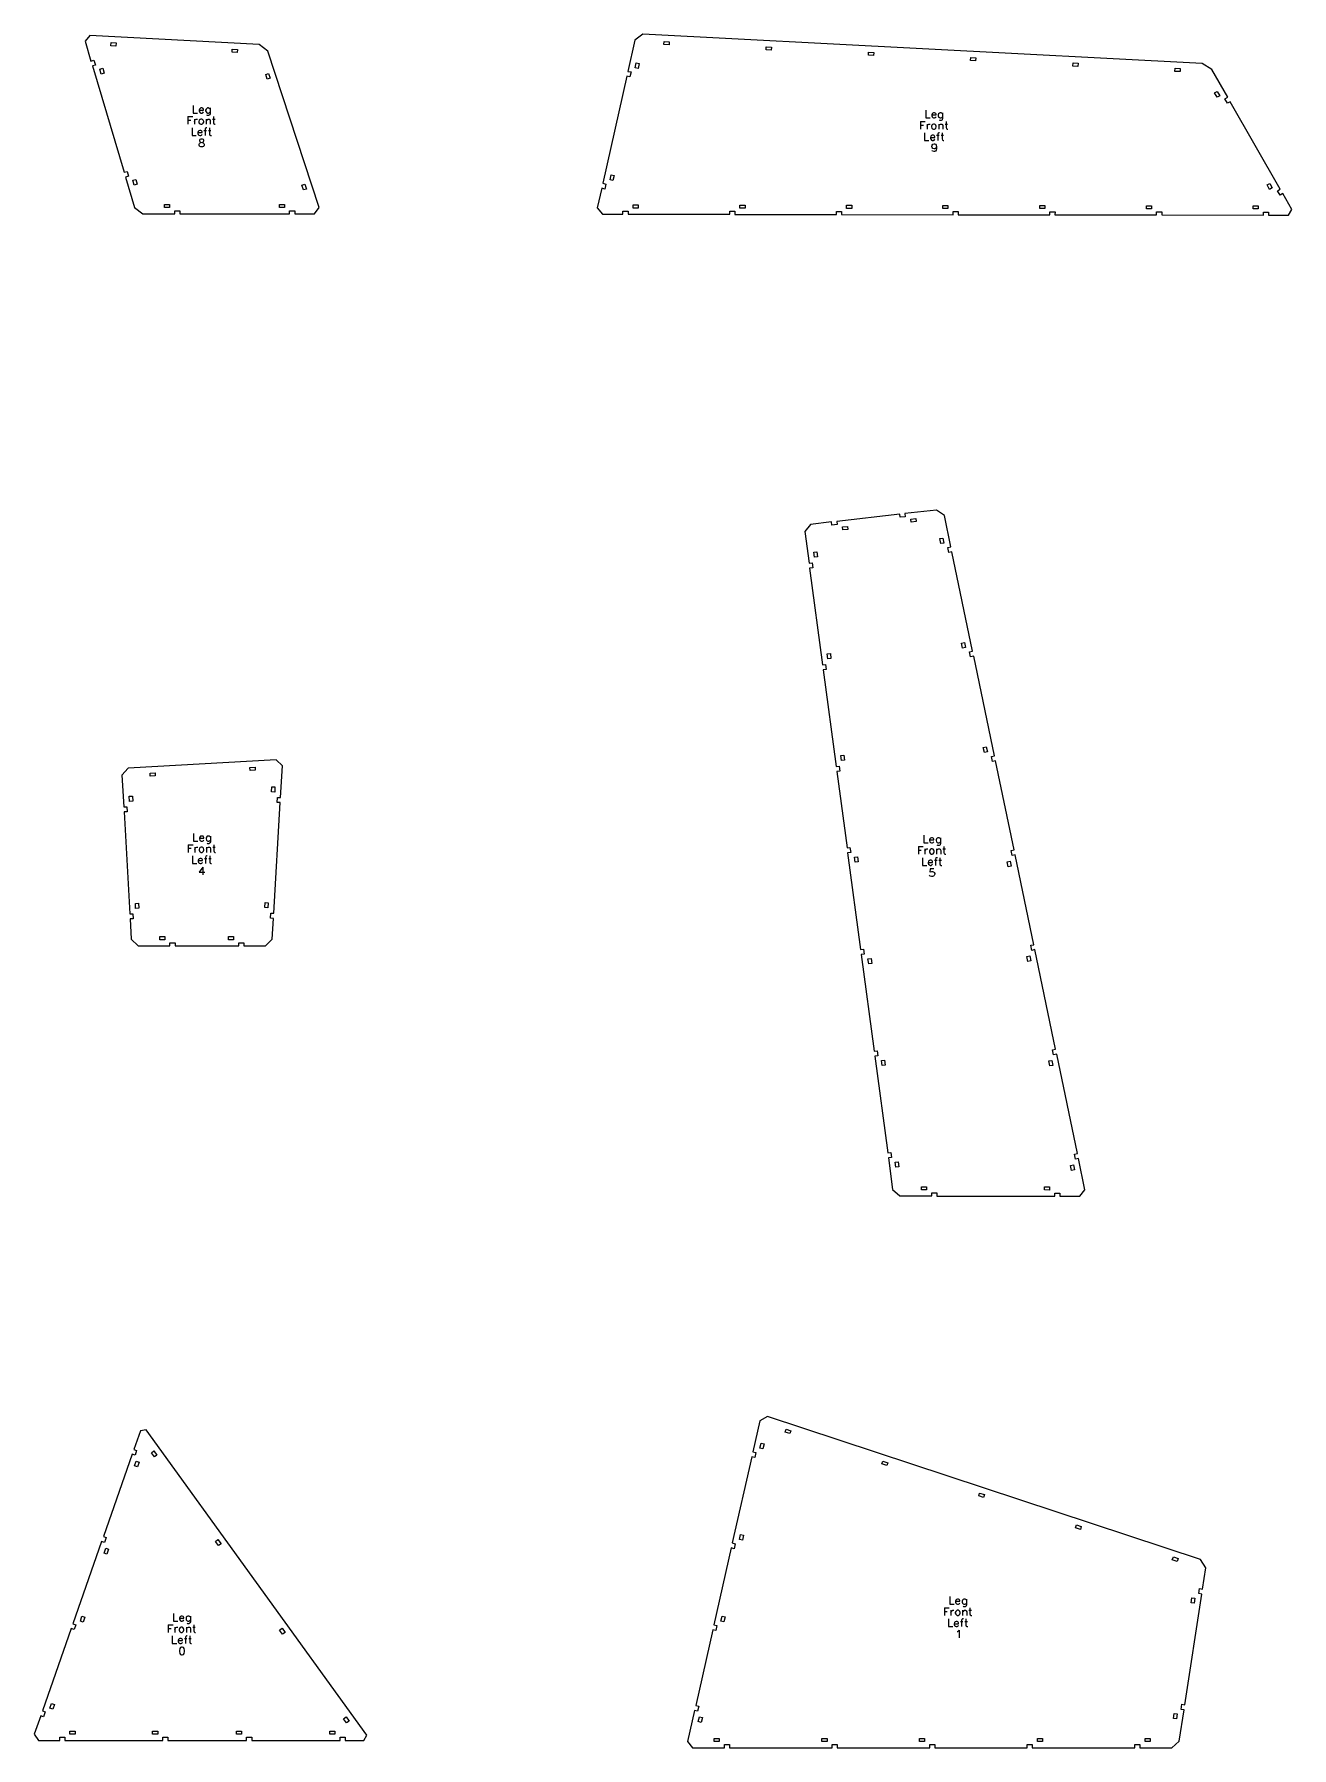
# Model space of a CAD drawing. Header units: metres. Extents: x 97 to 11124, y 152 to 1930.
# Drawn here: x 3135 to 4366, y 193 to 1870 of the extents above; entities that cross this region are included whole.
import ezdxf

# ---------------------------------------------------------------- set-up
doc = ezdxf.new("R2010")
doc.units = ezdxf.units.M
doc.layers.add('leg_front_left_cuts', color=1, linetype='Continuous')
doc.layers.add('leg_front_left_marks', color=2, linetype='Continuous')

msp = doc.modelspace()

# ---------------------------------------------------------------- linework, layer by layer
at = {"layer": 'leg_front_left_cuts'}
for points in [[(3241.8, 1694.3), (3272.9, 1694.3), (3272.9, 1697.3), (3277.9, 1697.3), (3277.9, 1694.3), (3385.3, 1694.3), (3385.3, 1697.3), (3390.3, 1697.3), (3390.3, 1694.3), (3409.8, 1694.3), (3414.1, 1700.3), (3363.9, 1853.6), (3355.6, 1860), (3189.7, 1868.9), (3185.2, 1863.2), (3190.9, 1843.8), (3193.8, 1844.6), (3195.2, 1839.8), (3192.4, 1839), (3223.3, 1735), (3226.2, 1735.8), (3227.6, 1731.1), (3224.7, 1730.2), (3233.6, 1700.3)], [(3215.5, 1861.5), (3215.3, 1858.5), (3210.3, 1858.8), (3210.5, 1861.8)], [(3691.5, 1693.9), (3711.6, 1693.9), (3711.6, 1696.9), (3716.6, 1696.9), (3716.6, 1693.9), (3816.1, 1693.8), (3816.1, 1696.8), (3821.1, 1696.7), (3821.1, 1693.7), (3920.5, 1693.6), (3920.5, 1696.6), (3925.5, 1696.6), (3925.5, 1693.6), (4034.7, 1693.4), (4034.7, 1696.4), (4039.7, 1696.4), (4039.7, 1693.4), (4129.4, 1693.3), (4129.5, 1696.3), (4134.5, 1696.3), (4134.4, 1693.3), (4233.9, 1693.2), (4233.9, 1696.2), (4238.9, 1696.1), (4238.9, 1693.1), (4338.4, 1693), (4338.4, 1696), (4343.4, 1696), (4343.4, 1693), (4363, 1693), (4366.2, 1698.5), (4357.3, 1714), (4354.7, 1712.5), (4352.2, 1716.9), (4354.8, 1718.3), (4305.9, 1804), (4303.3, 1802.5), (4300.8, 1806.9), (4303.5, 1808.4), (4288, 1835.4), (4278.5, 1841.3), (3731.1, 1870), (3723.3, 1864.1), (3716.5, 1833.7), (3719.5, 1833.1), (3718.4, 1828.2), (3715.4, 1828.9), (3691.9, 1724.1), (3694.8, 1723.4), (3693.7, 1718.5), (3690.8, 1719.2), (3686.5, 1700.1)], [(3756.9, 1862.6), (3756.7, 1859.6), (3751.7, 1859.9), (3751.9, 1862.9)], [(3334.2, 1855.1), (3334, 1852.1), (3329, 1852.4), (3329.2, 1855.4)], [(3856.9, 1857.4), (3856.8, 1854.4), (3851.8, 1854.7), (3851.9, 1857.6)], [(3957, 1852.1), (3956.8, 1849.1), (3951.8, 1849.4), (3952, 1852.4)], [(4057, 1846.9), (4056.8, 1843.9), (4051.9, 1844.2), (4052, 1847.2)], [(3199.5, 1835.9), (3202.4, 1836.8), (3203.8, 1832), (3201, 1831.1)], [(3366.4, 1826.9), (3363.5, 1826), (3362, 1830.7), (3364.8, 1831.7)], [(3724.6, 1842.2), (3727.5, 1841.5), (3726.4, 1836.6), (3723.5, 1837.3)], [(4157, 1841.6), (4156.9, 1838.6), (4151.9, 1838.9), (4152.1, 1841.9)], [(4257.1, 1836.4), (4256.9, 1833.4), (4251.9, 1833.7), (4252.1, 1836.7)], [(4295.8, 1809.7), (4293.2, 1808.3), (4290.7, 1812.6), (4293.3, 1814.1)], [(3231.9, 1727.1), (3234.8, 1728), (3236.2, 1723.2), (3233.3, 1722.3)], [(3699.9, 1732.5), (3702.9, 1731.9), (3701.8, 1727), (3698.9, 1727.6)], [(3401.9, 1718.5), (3399, 1717.6), (3397.4, 1722.3), (3400.3, 1723.3)], [(4347.1, 1719.7), (4344.5, 1718.2), (4342.1, 1722.6), (4344.7, 1724)], [(3262.9, 1700.3), (3262.9, 1703.3), (3267.9, 1703.3), (3267.9, 1700.3)], [(3375.3, 1700.3), (3375.3, 1703.3), (3380.3, 1703.3), (3380.3, 1700.3)], [(3721.6, 1699.9), (3721.6, 1702.9), (3726.6, 1702.9), (3726.6, 1699.9)], [(3826.1, 1699.7), (3826.1, 1702.7), (3831.1, 1702.7), (3831.1, 1699.7)], [(3930.5, 1699.6), (3930.5, 1702.6), (3935.5, 1702.6), (3935.5, 1699.6)], [(4024.7, 1699.5), (4024.7, 1702.5), (4029.7, 1702.4), (4029.7, 1699.4)], [(4119.5, 1699.3), (4119.5, 1702.3), (4124.5, 1702.3), (4124.5, 1699.3)], [(4223.9, 1699.2), (4223.9, 1702.2), (4228.9, 1702.2), (4228.9, 1699.2)], [(4328.4, 1699), (4328.4, 1702), (4333.4, 1702), (4333.4, 1699)], [(3982.7, 732.9), (4013.8, 732.9), (4013.8, 735.9), (4018.8, 735.8), (4018.8, 732.8), (4134.2, 732.7), (4134.2, 735.7), (4139.2, 735.7), (4139.2, 732.7), (4158.7, 732.7), (4163.7, 738.9), (4157.4, 769.4), (4154.4, 768.8), (4153.4, 773.7), (4156.4, 774.3), (4136.1, 871.7), (4133.1, 871.1), (4132.1, 876), (4135, 876.6), (4114.7, 974), (4111.8, 973.3), (4110.8, 978.2), (4113.7, 978.8), (4095.4, 1066.7), (4092.5, 1066.1), (4091.4, 1071), (4094.4, 1071.6), (4076.2, 1158.9), (4073.2, 1158.3), (4072.2, 1163.2), (4075.2, 1163.8), (4054.9, 1261.2), (4051.9, 1260.6), (4050.9, 1265.5), (4053.8, 1266.1), (4033.5, 1363.4), (4030.6, 1362.8), (4029.6, 1367.7), (4032.5, 1368.3), (4026.2, 1398.8), (4018.6, 1404.3), (3987.6, 1400.8), (3987.9, 1397.8), (3983, 1397.2), (3982.6, 1400.2), (3920.8, 1393.1), (3921.1, 1390.2), (3916.1, 1389.6), (3915.8, 1392.6), (3895, 1390.2), (3889.6, 1383.2), (3893.7, 1352.3), (3896.7, 1352.7), (3897.3, 1347.7), (3894.3, 1347.4), (3907, 1252.8), (3909.9, 1253.2), (3910.6, 1248.2), (3907.6, 1247.8), (3920.2, 1153.3), (3923.2, 1153.7), (3923.9, 1148.7), (3920.9, 1148.3), (3930.9, 1073.6), (3933.8, 1074), (3934.5, 1069), (3931.5, 1068.6), (3944.2, 974.1), (3947.1, 974.5), (3947.8, 969.5), (3944.8, 969.1), (3957.4, 874.5), (3960.4, 874.9), (3961.1, 870), (3958.1, 869.6), (3970.7, 775), (3973.7, 775.4), (3974.3, 770.5), (3971.4, 770.1), (3975.5, 739.2)], [(3998.2, 1396), (3998.6, 1393), (3993.6, 1392.4), (3993.3, 1395.4)], [(3931.4, 1388.3), (3931.7, 1385.3), (3926.8, 1384.8), (3926.4, 1387.7)], [(4025.6, 1372), (4022.7, 1371.4), (4021.7, 1376.3), (4024.6, 1376.9)], [(3898.3, 1363), (3901.3, 1363.4), (3901.9, 1358.5), (3899, 1358.1)], [(3911.6, 1263.5), (3914.6, 1263.9), (3915.2, 1258.9), (3912.2, 1258.5)], [(4046.9, 1269.7), (4044, 1269.1), (4043, 1274), (4045.9, 1274.6)], [(3237.1, 977.7), (3268.2, 977.7), (3268.2, 980.7), (3273.2, 980.7), (3273.2, 977.7), (3335.5, 977.7), (3335.5, 980.7), (3340.5, 980.7), (3340.5, 977.7), (3361.6, 977.7), (3368.3, 984.1), (3369.5, 1004.6), (3366.5, 1004.7), (3366.8, 1009.7), (3369.8, 1009.6), (3376.1, 1117.9), (3373.1, 1118.1), (3373.4, 1123), (3376.4, 1122.9), (3378.2, 1154), (3372.3, 1159.9), (3227.2, 1151.6), (3221.2, 1144.9), (3223, 1113.8), (3226, 1113.9), (3226.3, 1108.9), (3223.3, 1108.8), (3228.9, 1009), (3231.9, 1009.1), (3232.2, 1004.2), (3229.2, 1004), (3230.3, 984.1)], [(3924.9, 1164), (3927.8, 1164.4), (3928.5, 1159.4), (3925.5, 1159)], [(4068.3, 1167.5), (4065.3, 1166.9), (4064.3, 1171.8), (4067.2, 1172.4)], [(3253.7, 1147.1), (3253.8, 1144.1), (3248.9, 1143.8), (3248.7, 1146.8)], [(3351.5, 1152.7), (3351.7, 1149.7), (3346.7, 1149.4), (3346.5, 1152.4)], [(3228.4, 1124.1), (3231.4, 1124.3), (3231.7, 1119.3), (3228.7, 1119.1)], [(3370.7, 1128.2), (3367.7, 1128.4), (3368, 1133.4), (3371, 1133.2)], [(3938.1, 1064.5), (3941.1, 1064.9), (3941.8, 1059.9), (3938.8, 1059.5)], [(4091.6, 1055.7), (4088.6, 1055.1), (4087.6, 1060), (4090.5, 1060.6)], [(3234.4, 1019.3), (3237.4, 1019.5), (3237.6, 1014.5), (3234.6, 1014.3)], [(3364.1, 1014.9), (3361.1, 1015.1), (3361.4, 1020.1), (3364.4, 1019.9)], [(3258.2, 983.7), (3258.2, 986.7), (3263.2, 986.7), (3263.2, 983.7)], [(3325.5, 983.7), (3325.5, 986.7), (3330.5, 986.7), (3330.5, 983.7)], [(3951.4, 964.9), (3954.4, 965.3), (3955.1, 960.4), (3952.1, 960)], [(4110.9, 962.9), (4108, 962.3), (4106.9, 967.2), (4109.9, 967.8)], [(3964.7, 865.4), (3967.7, 865.8), (3968.3, 860.9), (3965.4, 860.5)], [(4132.2, 860.7), (4129.3, 860.1), (4128.3, 865), (4131.2, 865.6)], [(3978, 765.9), (3981, 766.3), (3981.6, 761.3), (3978.6, 760.9)], [(4153.5, 758.4), (4150.6, 757.8), (4149.6, 762.7), (4152.5, 763.3)], [(4003.8, 738.9), (4003.8, 741.9), (4008.8, 741.9), (4008.8, 738.9)], [(4124.2, 738.8), (4124.2, 741.8), (4129.2, 741.7), (4129.2, 738.7)], [(3139.6, 200), (3160.3, 200), (3160.3, 203), (3165.3, 203), (3165.3, 200), (3261.2, 200), (3261.2, 203), (3266.2, 203), (3266.2, 200), (3343.2, 200), (3343.2, 203), (3348.2, 203), (3348.2, 200), (3434.7, 200), (3434.7, 203), (3439.7, 203), (3439.7, 200), (3458.1, 200), (3460.8, 205.2), (3245, 504), (3239.2, 503.1), (3232.8, 484.8), (3235.6, 483.8), (3234, 479), (3231.1, 480), (3203, 399.4), (3205.8, 398.4), (3204.2, 393.7), (3201.3, 394.7), (3173.2, 314.1), (3176, 313.1), (3174.3, 308.4), (3171.5, 309.4), (3143.3, 228.8), (3146.2, 227.8), (3144.5, 223), (3141.7, 224), (3135.4, 206)], [(3779.7, 192.8), (3810.9, 192.8), (3810.9, 195.8), (3815.9, 195.8), (3815.9, 192.8), (3916.3, 192.8), (3916.3, 195.8), (3921.3, 195.8), (3921.3, 192.8), (4011.8, 192.8), (4011.8, 195.8), (4016.8, 195.8), (4016.8, 192.8), (4107.2, 192.8), (4107.2, 195.8), (4112.2, 195.8), (4112.2, 192.8), (4212.6, 192.8), (4212.6, 195.8), (4217.6, 195.8), (4217.6, 192.8), (4248.8, 192.8), (4256.1, 199.1), (4260.8, 229.9), (4257.8, 230.3), (4258.6, 235.3), (4261.6, 234.8), (4278.1, 343.2), (4275.1, 343.6), (4275.9, 348.5), (4278.9, 348.1), (4282, 368.8), (4277, 377.1), (3853, 517), (3845.6, 512.8), (3838.8, 482.4), (3841.7, 481.7), (3840.6, 476.9), (3837.7, 477.5), (3818.6, 393.2), (3821.5, 392.5), (3820.4, 387.6), (3817.5, 388.3), (3800.6, 313.1), (3803.5, 312.5), (3802.4, 307.6), (3799.5, 308.3), (3782.8, 234.2), (3785.7, 233.6), (3784.6, 228.7), (3781.7, 229.3), (3774.8, 199)], [(3876, 503.1), (3875, 500.2), (3870.3, 501.8), (3871.2, 504.7)], [(3846.8, 490.8), (3849.7, 490.2), (3848.6, 485.3), (3845.7, 486)], [(3235.2, 473.3), (3238, 472.3), (3236.3, 467.6), (3233.5, 468.6)], [(3255.5, 479.2), (3253, 477.5), (3250.1, 481.5), (3252.5, 483.3)], [(3970.7, 471.8), (3969.8, 469), (3965.1, 470.5), (3966, 473.4)], [(4065.5, 440.6), (4064.6, 437.7), (4059.8, 439.3), (4060.7, 442.1)], [(4160.2, 409.3), (4159.3, 406.4), (4154.6, 408), (4155.5, 410.8)], [(3205.3, 388), (3208.2, 387), (3206.5, 382.3), (3203.7, 383.3)], [(3318.2, 392.4), (3315.7, 390.7), (3312.8, 394.7), (3315.2, 396.5)], [(3826.7, 401.6), (3829.6, 400.9), (3828.5, 396.1), (3825.6, 396.7)], [(4255, 378), (4254.1, 375.2), (4249.3, 376.7), (4250.3, 379.6)], [(4270.7, 334.2), (4267.7, 334.6), (4268.5, 339.6), (4271.4, 339.1)], [(3182.1, 321.5), (3184.9, 320.6), (3183.3, 315.8), (3180.5, 316.8)], [(3808.6, 321.6), (3811.5, 320.9), (3810.4, 316), (3807.5, 316.7)], [(3380.8, 305.6), (3378.4, 303.9), (3375.5, 307.9), (3377.9, 309.7)], [(3152.3, 236.2), (3155.1, 235.2), (3153.5, 230.5), (3150.6, 231.5)], [(3443.5, 218.8), (3441.1, 217.1), (3438.2, 221.1), (3440.6, 222.9)], [(3786.4, 223.1), (3789.3, 222.5), (3788.2, 217.6), (3785.3, 218.3)], [(4253.4, 220.9), (4250.4, 221.4), (4251.1, 226.3), (4254.1, 225.9)], [(3170.3, 206), (3170.3, 209), (3175.3, 209), (3175.3, 206)], [(3251.2, 206), (3251.2, 209), (3256.2, 209), (3256.2, 206)], [(3333.2, 206), (3333.2, 209), (3338.2, 209), (3338.2, 206)], [(3424.7, 206), (3424.7, 209), (3429.7, 209), (3429.7, 206)], [(3800.9, 198.8), (3800.9, 201.8), (3805.9, 201.8), (3805.9, 198.8)], [(3906.3, 198.8), (3906.3, 201.8), (3911.3, 201.8), (3911.3, 198.8)], [(4001.8, 198.8), (4001.8, 201.8), (4006.8, 201.8), (4006.8, 198.8)], [(4117.2, 198.8), (4117.2, 201.8), (4122.2, 201.8), (4122.2, 198.8)], [(4222.6, 198.8), (4222.6, 201.8), (4227.6, 201.8), (4227.6, 198.8)]]:
    msp.add_lwpolyline(points, close=True, dxfattribs=at)
at = {"layer": 'leg_front_left_marks'}
for p, q in [((3291, 1800.4), (3291, 1792.9)), ((3297.1, 1796.8), (3296.7, 1795.7)), ((3296.7, 1795.7), (3301, 1795.7)), ((3296.7, 1795.7), (3296.7, 1795)), ((3296.7, 1795), (3297.1, 1794)), ((3297.8, 1797.5), (3297.1, 1796.8)), ((3298.5, 1797.9), (3297.8, 1797.5)), ((3299.6, 1797.9), (3298.5, 1797.9)), ((3300.3, 1797.5), (3299.6, 1797.9)), ((3300.6, 1797.2), (3300.3, 1797.5)), ((3301, 1796.5), (3300.6, 1797.2)), ((3301, 1795.7), (3301, 1796.5)), ((3303.5, 1796.8), (3303.1, 1795.7)), ((3303.1, 1795.7), (3303.1, 1795)), ((3303.1, 1795), (3303.5, 1794)), ((3304.2, 1797.5), (3303.5, 1796.8)), ((3304.9, 1797.9), (3304.2, 1797.5)), ((3306, 1797.9), (3304.9, 1797.9)), ((3306.7, 1797.5), (3306, 1797.9)), ((3307.4, 1796.8), (3306.7, 1797.5)), ((3307.4, 1797.9), (3307.4, 1792.2)), ((4008, 1795.6), (4008, 1788.1)), ((3285.8, 1789.4), (3285.8, 1781.9)), ((3285.8, 1789.4), (3290.5, 1789.4)), ((3285.8, 1785.8), (3288.7, 1785.8)), ((3289.8, 1778.4), (3289.8, 1770.9)), ((3291, 1792.9), (3295.3, 1792.9)), ((3292.3, 1786.9), (3292.3, 1781.9)), ((3292.3, 1784.7), (3292.6, 1785.8)), ((3292.6, 1785.8), (3293.3, 1786.5)), ((3293.3, 1786.5), (3294, 1786.9)), ((3294, 1786.9), (3295.1, 1786.9)), ((3296.9, 1785.8), (3296.5, 1784.7)), ((3296.5, 1784.7), (3296.5, 1784)), ((3296.5, 1784), (3296.9, 1783)), ((3297.6, 1786.5), (3296.9, 1785.8)), ((3296.9, 1783), (3297.6, 1782.2)), ((3297.1, 1794), (3297.8, 1793.2)), ((3298.3, 1786.9), (3297.6, 1786.5)), ((3297.6, 1782.2), (3298.3, 1781.9)), ((3297.8, 1793.2), (3298.5, 1792.9)), ((3299.4, 1786.9), (3298.3, 1786.9)), ((3298.3, 1781.9), (3299.4, 1781.9)), ((3298.5, 1792.9), (3299.6, 1792.9)), ((3300.1, 1786.5), (3299.4, 1786.9)), ((3299.4, 1781.9), (3300.1, 1782.2)), ((3299.6, 1792.9), (3300.3, 1793.2)), ((3300.8, 1785.8), (3300.1, 1786.5)), ((3300.1, 1782.2), (3300.8, 1783)), ((3300.3, 1793.2), (3301, 1794)), ((3301.2, 1784.7), (3300.8, 1785.8)), ((3300.8, 1783), (3301.2, 1784)), ((3301.2, 1784), (3301.2, 1784.7)), ((3303, 1778), (3302.6, 1777)), ((3303.7, 1778.4), (3303, 1778)), ((3303.5, 1794), (3304.2, 1793.2)), ((3303.7, 1786.9), (3303.7, 1781.9)), ((3303.7, 1785.5), (3304.8, 1786.5)), ((3304.4, 1778.4), (3303.7, 1778.4)), ((3304.2, 1793.2), (3304.9, 1792.9)), ((3304.9, 1790.4), (3304.2, 1790.7)), ((3304.8, 1786.5), (3305.5, 1786.9)), ((3304.9, 1792.9), (3306, 1792.9)), ((3306, 1790.4), (3304.9, 1790.4)), ((3305.5, 1786.9), (3306.5, 1786.9)), ((3306, 1792.9), (3306.7, 1793.2)), ((3306.7, 1790.7), (3306, 1790.4)), ((3306.5, 1786.9), (3307.3, 1786.5)), ((3306.7, 1793.2), (3307.4, 1794)), ((3307.1, 1791.1), (3306.7, 1790.7)), ((3306.9, 1778.4), (3306.9, 1772.3)), ((3307.4, 1792.2), (3307.1, 1791.1)), ((3307.3, 1786.5), (3307.6, 1785.5)), ((3307.6, 1785.5), (3307.6, 1781.9)), ((3309.8, 1786.9), (3312.3, 1786.9)), ((3310.8, 1789.4), (3310.8, 1783.3)), ((3310.8, 1783.3), (3311.2, 1782.2)), ((3311.2, 1782.2), (3311.9, 1781.9)), ((3311.9, 1781.9), (3312.6, 1781.9)), ((4002.9, 1784.6), (4002.9, 1777.1)), ((4002.9, 1784.6), (4007.5, 1784.6)), ((4002.9, 1781.1), (4005.7, 1781.1)), ((4008, 1788.1), (4012.3, 1788.1)), ((4009.3, 1782.1), (4009.3, 1777.1)), ((4009.3, 1780), (4009.7, 1781.1)), ((4009.7, 1781.1), (4010.4, 1781.8)), ((4010.4, 1781.8), (4011.1, 1782.1)), ((4011.1, 1782.1), (4012.2, 1782.1)), ((4013.9, 1781.1), (4013.6, 1780)), ((4013.6, 1780), (4013.6, 1779.3)), ((4013.6, 1779.3), (4013.9, 1778.2)), ((4014.1, 1792.1), (4013.8, 1791)), ((4013.8, 1791), (4018, 1791)), ((4013.8, 1791), (4013.8, 1790.3)), ((4013.8, 1790.3), (4014.1, 1789.2)), ((4014.7, 1781.8), (4013.9, 1781.1)), ((4013.9, 1778.2), (4014.7, 1777.5)), ((4014.8, 1792.8), (4014.1, 1792.1)), ((4014.1, 1789.2), (4014.8, 1788.5)), ((4015.4, 1782.1), (4014.7, 1781.8)), ((4015.5, 1793.1), (4014.8, 1792.8)), ((4014.8, 1788.5), (4015.5, 1788.1)), ((4016.4, 1782.1), (4015.4, 1782.1)), ((4016.6, 1793.1), (4015.5, 1793.1)), ((4015.5, 1788.1), (4016.6, 1788.1)), ((4017.2, 1781.8), (4016.4, 1782.1)), ((4017.3, 1792.8), (4016.6, 1793.1)), ((4016.6, 1788.1), (4017.3, 1788.5)), ((4017.9, 1781.1), (4017.2, 1781.8)), ((4017.2, 1777.5), (4017.9, 1778.2)), ((4017.7, 1792.4), (4017.3, 1792.8)), ((4017.3, 1788.5), (4018, 1789.2)), ((4018, 1791.7), (4017.7, 1792.4)), ((4018.2, 1780), (4017.9, 1781.1)), ((4017.9, 1778.2), (4018.2, 1779.3)), ((4018, 1791), (4018, 1791.7)), ((4018.2, 1779.3), (4018.2, 1780)), ((4020.5, 1792.1), (4020.2, 1791)), ((4020.2, 1791), (4020.2, 1790.3)), ((4020.2, 1790.3), (4020.5, 1789.2)), ((4021.3, 1792.8), (4020.5, 1792.1)), ((4020.5, 1789.2), (4021.3, 1788.5)), ((4020.7, 1782.1), (4020.7, 1777.1)), ((4020.7, 1780.7), (4021.8, 1781.8)), ((4022, 1793.1), (4021.3, 1792.8)), ((4021.3, 1788.5), (4022, 1788.1)), ((4022, 1785.6), (4021.3, 1786)), ((4021.8, 1781.8), (4022.5, 1782.1)), ((4023, 1793.1), (4022, 1793.1)), ((4022, 1788.1), (4023, 1788.1)), ((4023, 1785.6), (4022, 1785.6)), ((4022.5, 1782.1), (4023.6, 1782.1)), ((4023.8, 1792.8), (4023, 1793.1)), ((4023, 1788.1), (4023.8, 1788.5)), ((4023.8, 1786), (4023, 1785.6)), ((4023.6, 1782.1), (4024.3, 1781.8)), ((4024.5, 1792.1), (4023.8, 1792.8)), ((4023.8, 1788.5), (4024.5, 1789.2)), ((4024.1, 1786.3), (4023.8, 1786)), ((4024.5, 1787.4), (4024.1, 1786.3)), ((4024.3, 1781.8), (4024.7, 1780.7)), ((4024.5, 1793.1), (4024.5, 1787.4)), ((4024.7, 1780.7), (4024.7, 1777.1)), ((4026.8, 1782.1), (4029.3, 1782.1)), ((4027.9, 1784.6), (4027.9, 1778.6)), ((4027.9, 1778.6), (4028.2, 1777.5)), ((3289.8, 1770.9), (3294, 1770.9)), ((3295.8, 1774.8), (3295.5, 1773.7)), ((3295.5, 1773.7), (3299.8, 1773.7)), ((3295.5, 1773.7), (3295.5, 1773)), ((3295.5, 1773), (3295.8, 1772)), ((3296.5, 1775.5), (3295.8, 1774.8)), ((3295.8, 1772), (3296.5, 1771.2)), ((3297.3, 1775.9), (3296.5, 1775.5)), ((3296.5, 1771.2), (3297.3, 1770.9)), ((3296.7, 1762.4), (3297.1, 1763.1)), ((3296.7, 1761.3), (3296.7, 1762.4)), ((3297.1, 1760.6), (3296.7, 1761.3)), ((3297.4, 1767), (3297.1, 1766.3)), ((3297.1, 1766.3), (3297.1, 1765.6)), ((3297.1, 1765.6), (3297.4, 1764.9)), ((3297.1, 1763.1), (3297.8, 1763.8)), ((3298.3, 1775.9), (3297.3, 1775.9)), ((3297.3, 1770.9), (3298.3, 1770.9)), ((3298.5, 1767.4), (3297.4, 1767)), ((3297.4, 1764.9), (3298.1, 1764.5)), ((3297.8, 1763.8), (3298.9, 1764.2)), ((3298.1, 1764.5), (3299.6, 1764.2)), ((3299, 1775.5), (3298.3, 1775.9)), ((3298.3, 1770.9), (3299, 1771.2)), ((3299.9, 1767.4), (3298.5, 1767.4)), ((3298.9, 1764.2), (3300.3, 1764.5)), ((3299.4, 1775.2), (3299, 1775.5)), ((3299, 1771.2), (3299.8, 1772)), ((3299.8, 1774.5), (3299.4, 1775.2)), ((3299.6, 1764.2), (3300.6, 1763.8)), ((3299.8, 1773.7), (3299.8, 1774.5)), ((3301, 1767), (3299.9, 1767.4)), ((3300.3, 1764.5), (3301, 1764.9)), ((3300.6, 1763.8), (3301.4, 1763.1)), ((3301.4, 1766.3), (3301, 1767)), ((3301, 1764.9), (3301.4, 1765.6)), ((3301.4, 1765.6), (3301.4, 1766.3)), ((3301.4, 1763.1), (3301.7, 1762.4)), ((3301.7, 1761.3), (3301.4, 1760.6)), ((3301.5, 1775.9), (3304, 1775.9)), ((3301.7, 1762.4), (3301.7, 1761.3)), ((3302.6, 1777), (3302.6, 1770.9)), ((3305.8, 1775.9), (3308.3, 1775.9)), ((3306.9, 1772.3), (3307.3, 1771.2)), ((3307.3, 1771.2), (3308, 1770.9)), ((3308, 1770.9), (3308.7, 1770.9)), ((4006.8, 1773.6), (4006.8, 1766.1)), ((4006.8, 1766.1), (4011.1, 1766.1)), ((4012.9, 1770.1), (4012.5, 1769)), ((4012.5, 1769), (4016.8, 1769)), ((4012.5, 1769), (4012.5, 1768.3)), ((4012.5, 1768.3), (4012.9, 1767.2)), ((4013.6, 1770.8), (4012.9, 1770.1)), ((4012.9, 1767.2), (4013.6, 1766.5)), ((4014.3, 1771.1), (4013.6, 1770.8)), ((4013.6, 1766.5), (4014.3, 1766.1)), ((4013.9, 1760.5), (4014.3, 1761.6)), ((4015.4, 1771.1), (4014.3, 1771.1)), ((4014.3, 1766.1), (4015.4, 1766.1)), ((4014.3, 1761.6), (4015, 1762.3)), ((4014.7, 1777.5), (4015.4, 1777.1)), ((4015, 1762.3), (4016.1, 1762.6)), ((4015.4, 1777.1), (4016.4, 1777.1)), ((4016.1, 1770.8), (4015.4, 1771.1)), ((4015.4, 1766.1), (4016.1, 1766.5)), ((4016.4, 1770.4), (4016.1, 1770.8)), ((4016.1, 1766.5), (4016.8, 1767.2)), ((4016.1, 1762.6), (4016.4, 1762.6)), ((4016.4, 1777.1), (4017.2, 1777.5)), ((4016.8, 1769.7), (4016.4, 1770.4)), ((4016.4, 1762.6), (4017.5, 1762.3)), ((4016.8, 1769), (4016.8, 1769.7)), ((4017.5, 1762.3), (4018.2, 1761.6)), ((4018.2, 1761.6), (4018.6, 1760.1)), ((4018.6, 1771.1), (4021.1, 1771.1)), ((4020, 1773.3), (4019.7, 1772.2)), ((4019.7, 1772.2), (4019.7, 1766.1)), ((4020.7, 1773.6), (4020, 1773.3)), ((4021.4, 1773.6), (4020.7, 1773.6)), ((4022.9, 1771.1), (4025.4, 1771.1)), ((4023.9, 1773.6), (4023.9, 1767.6)), ((4023.9, 1767.6), (4024.3, 1766.5)), ((4024.3, 1766.5), (4025, 1766.1)), ((4025, 1766.1), (4025.7, 1766.1)), ((4028.2, 1777.5), (4028.9, 1777.1)), ((4028.9, 1777.1), (4029.7, 1777.1)), ((3297.4, 1760.2), (3297.1, 1760.6)), ((3298.5, 1759.9), (3297.4, 1760.2)), ((3299.9, 1759.9), (3298.5, 1759.9)), ((3301, 1760.2), (3299.9, 1759.9)), ((3301.4, 1760.6), (3301, 1760.2)), ((4013.9, 1760.1), (4013.9, 1760.5)), ((4014.3, 1759.1), (4013.9, 1760.1)), ((4015, 1758.3), (4014.3, 1759.1)), ((4014.7, 1755.5), (4014.3, 1756.2)), ((4015.7, 1755.1), (4014.7, 1755.5)), ((4016.1, 1758), (4015, 1758.3)), ((4016.4, 1755.1), (4015.7, 1755.1)), ((4016.4, 1758), (4016.1, 1758)), ((4017.5, 1758.3), (4016.4, 1758)), ((4017.5, 1755.5), (4016.4, 1755.1)), ((4018.2, 1759.1), (4017.5, 1758.3)), ((4018.2, 1756.6), (4017.5, 1755.5)), ((4018.6, 1760.1), (4018.2, 1759.1)), ((4018.6, 1758.3), (4018.2, 1756.6)), ((4018.6, 1760.1), (4018.6, 1758.3)), ((3286.1, 1076.7), (3286.1, 1069.2)), ((3286.1, 1076.7), (3290.8, 1076.7)), ((3291.3, 1087.7), (3291.3, 1080.2)), ((3291.3, 1080.2), (3295.6, 1080.2)), ((3292.6, 1074.2), (3292.6, 1069.2)), ((3292.9, 1073.2), (3293.6, 1073.9)), ((3293.6, 1073.9), (3294.4, 1074.2)), ((3294.4, 1074.2), (3295.4, 1074.2)), ((3297.4, 1084.2), (3297, 1083.1)), ((3297, 1083.1), (3301.3, 1083.1)), ((3297, 1083.1), (3297, 1082.4)), ((3297, 1082.4), (3297.4, 1081.3)), ((3297.9, 1073.9), (3297.2, 1073.2)), ((3298.1, 1084.9), (3297.4, 1084.2)), ((3297.4, 1081.3), (3298.1, 1080.6)), ((3298.6, 1074.2), (3297.9, 1073.9)), ((3298.8, 1085.2), (3298.1, 1084.9)), ((3298.1, 1080.6), (3298.8, 1080.2)), ((3299.7, 1074.2), (3298.6, 1074.2)), ((3299.9, 1085.2), (3298.8, 1085.2)), ((3298.8, 1080.2), (3299.9, 1080.2)), ((3300.4, 1073.9), (3299.7, 1074.2)), ((3300.6, 1084.9), (3299.9, 1085.2)), ((3299.9, 1080.2), (3300.6, 1080.6)), ((3301.1, 1073.2), (3300.4, 1073.9)), ((3301, 1084.5), (3300.6, 1084.9)), ((3300.6, 1080.6), (3301.3, 1081.3)), ((3301.3, 1083.8), (3301, 1084.5)), ((3301.3, 1083.1), (3301.3, 1083.8)), ((3303.8, 1084.2), (3303.5, 1083.1)), ((3303.5, 1083.1), (3303.5, 1082.4)), ((3303.5, 1082.4), (3303.8, 1081.3)), ((3304.5, 1084.9), (3303.8, 1084.2)), ((3303.8, 1081.3), (3304.5, 1080.6)), ((3304, 1074.2), (3304, 1069.2)), ((3304, 1072.8), (3305.1, 1073.9)), ((3305.3, 1085.2), (3304.5, 1084.9)), ((3304.5, 1080.6), (3305.3, 1080.2)), ((3305.3, 1077.7), (3304.5, 1078.1)), ((3305.1, 1073.9), (3305.8, 1074.2)), ((3306.3, 1085.2), (3305.3, 1085.2)), ((3305.3, 1080.2), (3306.3, 1080.2)), ((3306.3, 1077.7), (3305.3, 1077.7)), ((3305.8, 1074.2), (3306.9, 1074.2)), ((3307, 1084.9), (3306.3, 1085.2)), ((3306.3, 1080.2), (3307, 1080.6)), ((3307, 1078.1), (3306.3, 1077.7)), ((3306.9, 1074.2), (3307.6, 1073.9)), ((3307.8, 1084.2), (3307, 1084.9)), ((3307, 1080.6), (3307.8, 1081.3)), ((3307.4, 1078.5), (3307, 1078.1)), ((3307.8, 1079.5), (3307.4, 1078.5)), ((3307.6, 1073.9), (3307.9, 1072.8)), ((3307.8, 1085.2), (3307.8, 1079.5)), ((3310.1, 1074.2), (3312.6, 1074.2)), ((3311.1, 1076.7), (3311.1, 1070.7)), ((4000.8, 1075), (4000.8, 1067.5)), ((4000.8, 1075), (4005.4, 1075)), ((4006, 1086), (4006, 1078.5)), ((4006, 1078.5), (4010.2, 1078.5)), ((4012, 1082.5), (4011.7, 1081.4)), ((4011.7, 1081.4), (4016, 1081.4)), ((4011.7, 1081.4), (4011.7, 1080.7)), ((4011.7, 1080.7), (4012, 1079.6)), ((4012.7, 1083.2), (4012, 1082.5)), ((4012, 1079.6), (4012.7, 1078.9)), ((4013.5, 1083.5), (4012.7, 1083.2)), ((4012.7, 1078.9), (4013.5, 1078.5)), ((4014.5, 1083.5), (4013.5, 1083.5)), ((4013.5, 1078.5), (4014.5, 1078.5)), ((4015.2, 1083.2), (4014.5, 1083.5)), ((4014.5, 1078.5), (4015.2, 1078.9)), ((4015.6, 1082.8), (4015.2, 1083.2)), ((4015.2, 1078.9), (4016, 1079.6)), ((4016, 1082.1), (4015.6, 1082.8)), ((4016, 1081.4), (4016, 1082.1)), ((4018.5, 1082.5), (4018.1, 1081.4)), ((4018.1, 1081.4), (4018.1, 1080.7)), ((4018.1, 1080.7), (4018.5, 1079.6)), ((4019.2, 1083.2), (4018.5, 1082.5)), ((4018.5, 1079.6), (4019.2, 1078.9)), ((4019.9, 1083.5), (4019.2, 1083.2)), ((4019.2, 1078.9), (4019.9, 1078.5)), ((4019.9, 1076), (4019.2, 1076.4)), ((4021, 1083.5), (4019.9, 1083.5)), ((4019.9, 1078.5), (4021, 1078.5)), ((4021, 1076), (4019.9, 1076)), ((4021.7, 1083.2), (4021, 1083.5)), ((4021, 1078.5), (4021.7, 1078.9)), ((4021.7, 1076.4), (4021, 1076)), ((4022.4, 1082.5), (4021.7, 1083.2)), ((4021.7, 1078.9), (4022.4, 1079.6)), ((4022, 1076.7), (4021.7, 1076.4)), ((4022.4, 1077.8), (4022, 1076.7)), ((4022.4, 1083.5), (4022.4, 1077.8)), ((4025.8, 1075), (4025.8, 1069)), ((3286.1, 1073.2), (3289, 1073.2)), ((3290.1, 1065.7), (3290.1, 1058.2)), ((3290.1, 1058.2), (3294.4, 1058.2)), ((3292.6, 1072.1), (3292.9, 1073.2)), ((3296.1, 1062.2), (3295.8, 1061.1)), ((3295.8, 1061.1), (3300.1, 1061.1)), ((3295.8, 1061.1), (3295.8, 1060.4)), ((3295.8, 1060.4), (3296.1, 1059.3)), ((3296.9, 1062.9), (3296.1, 1062.2)), ((3296.1, 1059.3), (3296.9, 1058.6)), ((3297.2, 1073.2), (3296.9, 1072.1)), ((3296.9, 1072.1), (3296.9, 1071.4)), ((3296.9, 1071.4), (3297.2, 1070.3)), ((3297.6, 1063.2), (3296.9, 1062.9)), ((3296.9, 1058.6), (3297.6, 1058.2)), ((3297.2, 1070.3), (3297.9, 1069.6)), ((3298.6, 1063.2), (3297.6, 1063.2)), ((3297.6, 1058.2), (3298.6, 1058.2)), ((3297.9, 1069.6), (3298.6, 1069.2)), ((3298.6, 1069.2), (3299.7, 1069.2)), ((3299.4, 1062.9), (3298.6, 1063.2)), ((3298.6, 1058.2), (3299.4, 1058.6)), ((3299.7, 1062.5), (3299.4, 1062.9)), ((3299.4, 1058.6), (3300.1, 1059.3)), ((3299.7, 1069.2), (3300.4, 1069.6)), ((3300.1, 1061.8), (3299.7, 1062.5)), ((3300.1, 1061.1), (3300.1, 1061.8)), ((3300.4, 1069.6), (3301.1, 1070.3)), ((3301.5, 1072.1), (3301.1, 1073.2)), ((3301.1, 1070.3), (3301.5, 1071.4)), ((3301.5, 1071.4), (3301.5, 1072.1)), ((3301.9, 1063.2), (3304.4, 1063.2)), ((3303.3, 1065.4), (3302.9, 1064.3)), ((3302.9, 1064.3), (3302.9, 1058.2)), ((3304, 1065.7), (3303.3, 1065.4)), ((3304.7, 1065.7), (3304, 1065.7)), ((3306.1, 1063.2), (3308.6, 1063.2)), ((3307.2, 1065.7), (3307.2, 1059.7)), ((3307.2, 1059.7), (3307.6, 1058.6)), ((3307.6, 1058.6), (3308.3, 1058.2)), ((3307.9, 1072.8), (3307.9, 1069.2)), ((3308.3, 1058.2), (3309, 1058.2)), ((3311.1, 1070.7), (3311.5, 1069.6)), ((3311.5, 1069.6), (3312.2, 1069.2)), ((3312.2, 1069.2), (3312.9, 1069.2)), ((4000.8, 1071.5), (4003.6, 1071.5)), ((4004.7, 1064), (4004.7, 1056.5)), ((4007.2, 1072.5), (4007.2, 1067.5)), ((4007.2, 1070.4), (4007.6, 1071.5)), ((4007.6, 1071.5), (4008.3, 1072.2)), ((4008.3, 1072.2), (4009, 1072.5)), ((4009, 1072.5), (4010.1, 1072.5)), ((4010.8, 1060.5), (4010.4, 1059.4)), ((4010.4, 1059.4), (4014.7, 1059.4)), ((4010.4, 1059.4), (4010.4, 1058.7)), ((4010.4, 1058.7), (4010.8, 1057.6)), ((4011.5, 1061.2), (4010.8, 1060.5)), ((4010.8, 1057.6), (4011.5, 1056.9)), ((4011.8, 1071.5), (4011.5, 1070.4)), ((4011.5, 1070.4), (4011.5, 1069.7)), ((4011.5, 1069.7), (4011.8, 1068.6)), ((4012.2, 1061.5), (4011.5, 1061.2)), ((4011.5, 1056.9), (4012.2, 1056.5)), ((4012.6, 1072.2), (4011.8, 1071.5)), ((4011.8, 1068.6), (4012.6, 1067.9)), ((4013.3, 1061.5), (4012.2, 1061.5)), ((4013.3, 1072.5), (4012.6, 1072.2)), ((4012.6, 1067.9), (4013.3, 1067.5)), ((4014.3, 1072.5), (4013.3, 1072.5)), ((4013.3, 1067.5), (4014.3, 1067.5)), ((4014, 1061.2), (4013.3, 1061.5)), ((4013.3, 1056.5), (4014, 1056.9)), ((4014.3, 1060.8), (4014, 1061.2)), ((4014, 1056.9), (4014.7, 1057.6)), ((4015.1, 1072.2), (4014.3, 1072.5)), ((4014.3, 1067.5), (4015.1, 1067.9)), ((4014.7, 1060.1), (4014.3, 1060.8)), ((4014.7, 1059.4), (4014.7, 1060.1)), ((4015.8, 1071.5), (4015.1, 1072.2)), ((4015.1, 1067.9), (4015.8, 1068.6)), ((4016.1, 1070.4), (4015.8, 1071.5)), ((4015.8, 1068.6), (4016.1, 1069.7)), ((4016.1, 1069.7), (4016.1, 1070.4)), ((4016.5, 1061.5), (4019, 1061.5)), ((4017.9, 1063.7), (4017.6, 1062.6)), ((4017.6, 1062.6), (4017.6, 1056.5)), ((4018.6, 1064), (4017.9, 1063.7)), ((4018.6, 1072.5), (4018.6, 1067.5)), ((4018.6, 1071.1), (4019.7, 1072.2)), ((4019.3, 1064), (4018.6, 1064)), ((4019.7, 1072.2), (4020.4, 1072.5)), ((4020.4, 1072.5), (4021.5, 1072.5)), ((4020.8, 1061.5), (4023.3, 1061.5)), ((4021.5, 1072.5), (4022.2, 1072.2)), ((4021.8, 1064), (4021.8, 1058)), ((4021.8, 1058), (4022.2, 1056.9)), ((4022.2, 1072.2), (4022.6, 1071.1)), ((4022.2, 1056.9), (4022.9, 1056.5)), ((4022.6, 1071.1), (4022.6, 1067.5)), ((4024.7, 1072.5), (4027.2, 1072.5)), ((4025.8, 1069), (4026.1, 1067.9)), ((4026.1, 1067.9), (4026.8, 1067.5)), ((4026.8, 1067.5), (4027.6, 1067.5)), ((3300.4, 1054.7), (3296.9, 1049.7)), ((3296.9, 1049.7), (3302.2, 1049.7)), ((3300.4, 1054.7), (3300.4, 1047.2)), ((4004.7, 1056.5), (4009, 1056.5)), ((4012, 1046.3), (4011.7, 1047)), ((4012.4, 1053), (4012, 1049.8)), ((4012, 1049.8), (4012.4, 1050.2)), ((4012.4, 1045.9), (4012, 1046.3)), ((4012.2, 1056.5), (4013.3, 1056.5)), ((4016, 1053), (4012.4, 1053)), ((4012.4, 1050.2), (4013.5, 1050.5)), ((4013.5, 1045.5), (4012.4, 1045.9)), ((4013.5, 1050.5), (4014.5, 1050.5)), ((4014.5, 1045.5), (4013.5, 1045.5)), ((4014.5, 1050.5), (4015.6, 1050.2)), ((4015.6, 1045.9), (4014.5, 1045.5)), ((4015.6, 1050.2), (4016.3, 1049.5)), ((4016.3, 1046.6), (4015.6, 1045.9)), ((4016.3, 1049.5), (4016.7, 1048.4)), ((4016.7, 1047.7), (4016.3, 1046.6)), ((4016.7, 1048.4), (4016.7, 1047.7)), ((4022.9, 1056.5), (4023.6, 1056.5)), ((4031.4, 340.8), (4031.4, 333.3)), ((4037.4, 337.2), (4037.1, 336.2)), ((4037.1, 336.2), (4041.4, 336.2)), ((4037.1, 336.2), (4037.1, 335.4)), ((4038.2, 337.9), (4037.4, 337.2)), ((4038.9, 338.3), (4038.2, 337.9)), ((4039.9, 338.3), (4038.9, 338.3)), ((4040.7, 337.9), (4039.9, 338.3)), ((4041, 337.6), (4040.7, 337.9)), ((4041.4, 336.9), (4041, 337.6)), ((4041.4, 336.2), (4041.4, 336.9)), ((4043.9, 337.2), (4043.5, 336.2)), ((4043.5, 336.2), (4043.5, 335.4)), ((4044.6, 337.9), (4043.9, 337.2)), ((4045.3, 338.3), (4044.6, 337.9)), ((4046.4, 338.3), (4045.3, 338.3)), ((4047.1, 337.9), (4046.4, 338.3)), ((4047.8, 337.2), (4047.1, 337.9)), ((4047.8, 338.3), (4047.8, 332.6)), ((3271.7, 324.2), (3271.7, 316.7)), ((3277.8, 320.6), (3277.4, 319.6)), ((3277.4, 319.6), (3281.7, 319.6)), ((3277.4, 319.6), (3277.4, 318.8)), ((3277.4, 318.8), (3277.8, 317.8)), ((3278.5, 321.3), (3277.8, 320.6)), ((3279.2, 321.7), (3278.5, 321.3)), ((3280.3, 321.7), (3279.2, 321.7)), ((3281, 321.3), (3280.3, 321.7)), ((3281.4, 321), (3281, 321.3)), ((3281.7, 320.3), (3281.4, 321)), ((3281.7, 319.6), (3281.7, 320.3)), ((3284.2, 320.6), (3283.9, 319.6)), ((3283.9, 319.6), (3283.9, 318.8)), ((3283.9, 318.8), (3284.2, 317.8)), ((3284.9, 321.3), (3284.2, 320.6)), ((3285.7, 321.7), (3284.9, 321.3)), ((3286.7, 321.7), (3285.7, 321.7)), ((3287.4, 321.3), (3286.7, 321.7)), ((3288.2, 320.6), (3287.4, 321.3)), ((3288.2, 321.7), (3288.2, 316)), ((4026.2, 329.8), (4026.2, 322.3)), ((4026.2, 329.8), (4030.8, 329.8)), ((4026.2, 326.2), (4029, 326.2)), ((4030.1, 318.8), (4030.1, 311.3)), ((4031.4, 333.3), (4035.7, 333.3)), ((4032.6, 327.3), (4032.6, 322.3)), ((4032.6, 325.2), (4033, 326.2)), ((4033, 326.2), (4033.7, 326.9)), ((4033.7, 326.9), (4034.4, 327.3)), ((4034.4, 327.3), (4035.5, 327.3)), ((4037.3, 326.2), (4036.9, 325.2)), ((4036.9, 325.2), (4036.9, 324.4)), ((4036.9, 324.4), (4037.3, 323.4)), ((4037.1, 335.4), (4037.4, 334.4)), ((4038, 326.9), (4037.3, 326.2)), ((4037.3, 323.4), (4038, 322.7)), ((4037.4, 334.4), (4038.2, 333.7)), ((4038.7, 327.3), (4038, 326.9)), ((4038, 322.7), (4038.7, 322.3)), ((4038.2, 333.7), (4038.9, 333.3)), ((4039.8, 327.3), (4038.7, 327.3)), ((4038.7, 322.3), (4039.8, 322.3)), ((4038.9, 333.3), (4039.9, 333.3)), ((4040.5, 326.9), (4039.8, 327.3)), ((4039.8, 322.3), (4040.5, 322.7)), ((4039.9, 333.3), (4040.7, 333.7)), ((4041.2, 326.2), (4040.5, 326.9)), ((4040.5, 322.7), (4041.2, 323.4)), ((4040.7, 333.7), (4041.4, 334.4)), ((4041.5, 325.2), (4041.2, 326.2)), ((4041.2, 323.4), (4041.5, 324.4)), ((4041.5, 324.4), (4041.5, 325.2)), ((4044, 318.8), (4043.3, 318.4)), ((4043.5, 335.4), (4043.9, 334.4)), ((4043.9, 334.4), (4044.6, 333.7)), ((4044, 327.3), (4044, 322.3)), ((4044, 325.9), (4045.1, 326.9)), ((4044.8, 318.8), (4044, 318.8)), ((4044.6, 333.7), (4045.3, 333.3)), ((4045.3, 330.8), (4044.6, 331.2)), ((4045.1, 326.9), (4045.8, 327.3)), ((4045.3, 333.3), (4046.4, 333.3)), ((4046.4, 330.8), (4045.3, 330.8)), ((4045.8, 327.3), (4046.9, 327.3)), ((4046.4, 333.3), (4047.1, 333.7)), ((4047.1, 331.2), (4046.4, 330.8)), ((4046.9, 327.3), (4047.6, 326.9)), ((4047.1, 333.7), (4047.8, 334.4)), ((4047.4, 331.5), (4047.1, 331.2)), ((4047.3, 318.8), (4047.3, 312.7)), ((4047.8, 332.6), (4047.4, 331.5)), ((4047.6, 326.9), (4048, 325.9)), ((4048, 325.9), (4048, 322.3)), ((4050.1, 327.3), (4052.6, 327.3)), ((4051.2, 329.8), (4051.2, 323.7)), ((4051.2, 323.7), (4051.5, 322.7)), ((4051.5, 322.7), (4052.3, 322.3)), ((4052.3, 322.3), (4053, 322.3)), ((3266.6, 313.2), (3266.6, 305.7)), ((3266.6, 313.2), (3271.2, 313.2)), ((3266.6, 309.6), (3269.4, 309.6)), ((3270.5, 302.2), (3270.5, 294.7)), ((3271.7, 316.7), (3276, 316.7)), ((3273, 310.7), (3273, 305.7)), ((3273, 308.6), (3273.3, 309.6)), ((3273.3, 309.6), (3274.1, 310.3)), ((3274.1, 310.3), (3274.8, 310.7)), ((3274.8, 310.7), (3275.8, 310.7)), ((3277.6, 309.6), (3277.3, 308.6)), ((3277.3, 308.6), (3277.3, 307.8)), ((3277.3, 307.8), (3277.6, 306.8)), ((3278.3, 310.3), (3277.6, 309.6)), ((3277.6, 306.8), (3278.3, 306.1)), ((3277.8, 317.8), (3278.5, 317.1)), ((3279.1, 310.7), (3278.3, 310.3)), ((3278.3, 306.1), (3279.1, 305.7)), ((3278.5, 317.1), (3279.2, 316.7)), ((3280.1, 310.7), (3279.1, 310.7)), ((3279.1, 305.7), (3280.1, 305.7)), ((3279.2, 316.7), (3280.3, 316.7)), ((3280.8, 310.3), (3280.1, 310.7)), ((3280.1, 305.7), (3280.8, 306.1)), ((3280.3, 316.7), (3281, 317.1)), ((3281.6, 309.6), (3280.8, 310.3)), ((3280.8, 306.1), (3281.6, 306.8)), ((3281, 317.1), (3281.7, 317.8)), ((3281.9, 308.6), (3281.6, 309.6)), ((3281.6, 306.8), (3281.9, 307.8)), ((3281.9, 307.8), (3281.9, 308.6)), ((3284.4, 302.2), (3283.7, 301.8)), ((3284.2, 317.8), (3284.9, 317.1)), ((3284.4, 310.7), (3284.4, 305.7)), ((3284.4, 309.3), (3285.5, 310.3)), ((3285.1, 302.2), (3284.4, 302.2)), ((3284.9, 317.1), (3285.7, 316.7)), ((3285.7, 314.2), (3284.9, 314.6)), ((3285.5, 310.3), (3286.2, 310.7)), ((3285.7, 316.7), (3286.7, 316.7)), ((3286.7, 314.2), (3285.7, 314.2)), ((3286.2, 310.7), (3287.3, 310.7)), ((3286.7, 316.7), (3287.4, 317.1)), ((3287.4, 314.6), (3286.7, 314.2)), ((3287.3, 310.7), (3288, 310.3)), ((3287.4, 317.1), (3288.2, 317.8)), ((3287.8, 314.9), (3287.4, 314.6)), ((3287.6, 302.2), (3287.6, 296.1)), ((3288.2, 316), (3287.8, 314.9)), ((3288, 310.3), (3288.3, 309.3)), ((3288.3, 309.3), (3288.3, 305.7)), ((3290.5, 310.7), (3293, 310.7)), ((3291.6, 313.2), (3291.6, 307.1)), ((3291.6, 307.1), (3291.9, 306.1)), ((3291.9, 306.1), (3292.6, 305.7)), ((3292.6, 305.7), (3293.3, 305.7)), ((4030.1, 311.3), (4034.4, 311.3)), ((4036.2, 315.2), (4035.8, 314.2)), ((4035.8, 314.2), (4040.1, 314.2)), ((4035.8, 314.2), (4035.8, 313.4)), ((4035.8, 313.4), (4036.2, 312.4)), ((4036.9, 315.9), (4036.2, 315.2)), ((4036.2, 312.4), (4036.9, 311.7)), ((4037.6, 316.3), (4036.9, 315.9)), ((4036.9, 311.7), (4037.6, 311.3)), ((4038.7, 316.3), (4037.6, 316.3)), ((4037.6, 311.3), (4038.7, 311.3)), ((4039.4, 315.9), (4038.7, 316.3)), ((4038.7, 311.3), (4039.4, 311.7)), ((4038.7, 306.4), (4039.4, 306.7)), ((4039.8, 315.6), (4039.4, 315.9)), ((4039.4, 311.7), (4040.1, 312.4)), ((4039.4, 306.7), (4040.5, 307.8)), ((4040.1, 314.9), (4039.8, 315.6)), ((4040.1, 314.2), (4040.1, 314.9)), ((4040.5, 307.8), (4040.5, 300.3)), ((4041.9, 316.3), (4044.4, 316.3)), ((4043.3, 318.4), (4043, 317.4)), ((4043, 317.4), (4043, 311.3)), ((4046.2, 316.3), (4048.7, 316.3)), ((4047.3, 312.7), (4047.6, 311.7)), ((4047.6, 311.7), (4048.3, 311.3)), ((4048.3, 311.3), (4049, 311.3)), ((3270.5, 294.7), (3274.8, 294.7)), ((3276.6, 298.6), (3276.2, 297.6)), ((3276.2, 297.6), (3280.5, 297.6)), ((3276.2, 297.6), (3276.2, 296.8)), ((3276.2, 296.8), (3276.6, 295.8)), ((3277.3, 299.3), (3276.6, 298.6)), ((3276.6, 295.8), (3277.3, 295.1)), ((3278, 299.7), (3277.3, 299.3)), ((3277.3, 295.1), (3278, 294.7)), ((3277.8, 289.8), (3277.4, 288)), ((3277.4, 288), (3277.4, 286.9)), ((3277.4, 286.9), (3277.8, 285.1)), ((3278.5, 290.8), (3277.8, 289.8)), ((3279.1, 299.7), (3278, 299.7)), ((3278, 294.7), (3279.1, 294.7)), ((3279.6, 291.2), (3278.5, 290.8)), ((3279.8, 299.3), (3279.1, 299.7)), ((3279.1, 294.7), (3279.8, 295.1)), ((3280.3, 291.2), (3279.6, 291.2)), ((3280.1, 299), (3279.8, 299.3)), ((3279.8, 295.1), (3280.5, 295.8)), ((3280.5, 298.3), (3280.1, 299)), ((3281.4, 290.8), (3280.3, 291.2)), ((3280.5, 297.6), (3280.5, 298.3)), ((3282.1, 289.8), (3281.4, 290.8)), ((3282.4, 288), (3282.1, 289.8)), ((3282.1, 285.1), (3282.4, 286.9)), ((3282.3, 299.7), (3284.8, 299.7)), ((3282.4, 286.9), (3282.4, 288)), ((3283.7, 301.8), (3283.3, 300.8)), ((3283.3, 300.8), (3283.3, 294.7)), ((3286.6, 299.7), (3289.1, 299.7)), ((3287.6, 296.1), (3288, 295.1)), ((3288, 295.1), (3288.7, 294.7)), ((3288.7, 294.7), (3289.4, 294.7)), ((3277.8, 285.1), (3278.5, 284.1)), ((3278.5, 284.1), (3279.6, 283.7)), ((3279.6, 283.7), (3280.3, 283.7)), ((3280.3, 283.7), (3281.4, 284.1)), ((3281.4, 284.1), (3282.1, 285.1))]:
    msp.add_line(p, q, dxfattribs=at)

doc.saveas('drawing.dxf')
